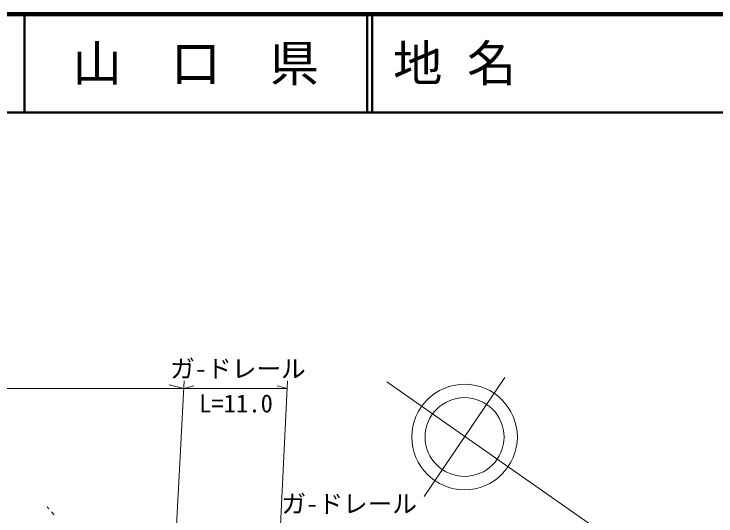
# Model space of a CAD drawing. Units: millimetres, scale not verified. Extents: x 40000 to 680000, y 20000 to 380000.
# Drawn here: x 331942 to 403122, y 329056 to 380000 of the extents above; entities that cross this region are included whole.
import ezdxf
from ezdxf.enums import TextEntityAlignment as Align

# ---------------------------------------------------------------- set-up
doc = ezdxf.new("R2010")
doc.units = ezdxf.units.MM
doc.header["$LTSCALE"] = 1000
for name, color, linetype, lineweight in [('M-BGD', 7, 'Continuous', 13), ('M-STR-HTXT', 7, 'Continuous', 13), ('M-TTL', 2, 'Continuous', 140), ('M-TTL-LINE', 7, 'Continuous', 50)]:
    doc.layers.add(name, color=color, linetype=linetype, lineweight=lineweight)
doc.layers.add('M-TTL-TXT', color=7, linetype='Continuous')
doc.styles.add('ＭＳ ゴシック', font='')
doc.styles.get('ＭＳ ゴシック').set_extended_font_data('MS Gothic')

msp = doc.modelspace()

# ---------------------------------------------------------------- linework, layer by layer
at = {"layer": 'M-BGD'}
for p, q in [((381721, 343126), (373548, 331016)), ((369749, 342663), (397404, 323294)), ((335482, 329773), (335308, 329976)), ((336002, 329165), (335742, 329469))]:
    msp.add_line(p, q, dxfattribs=at)
for radius in [5351, 4000]:
    msp.add_circle((377629, 337070), radius, dxfattribs=at)
at = {"layer": 'M-STR-HTXT'}
for p, q in [((349207, 342774), (347067, 302684)), ((349165, 342001), (347665, 342376)), ((359676, 342774), (357646, 301715)), ((290047, 342001), (349165, 342001)), ((349165, 342001), (350165, 342251)), ((349165, 342001), (359637, 342001)), ((359637, 342001), (358637, 342251))]:
    msp.add_line(p, q, dxfattribs=at)
at = {"layer": 'M-TTL'}
msp.add_line((680000, 380000), (40000, 380000), dxfattribs=at)
at = {"layer": 'M-TTL-LINE'}
for p, q in [((333000, 380000), (333000, 370000)), ((367750, 380000), (367750, 370000)), ((368250, 380000), (368250, 370000)), ((40000, 370000), (680000, 370000))]:
    msp.add_line(p, q, dxfattribs=at)

# ---------------------------------------------------------------- texts
at = {"layer": 'M-STR-HTXT', "style": 'ＭＳ ゴシック'}
for s, p in [('ガ-ドレール', (347774, 342537)), ('L=11.0', (350710, 339013)), ('ガ-ドレール', (359056, 328826))]:
    msp.add_text(s, height=1833, dxfattribs=at).set_placement(p, align=Align.BOTTOM_LEFT)
at = {"layer": 'M-TTL-TXT', "style": 'ＭＳ ゴシック'}
msp.add_text('山\u3000口\u3000県', height=3666, dxfattribs=at).set_placement((350375, 375000), align=Align.MIDDLE_CENTER)
msp.add_text('地 名', height=3666, dxfattribs=at).set_placement((370380, 375000), align=Align.MIDDLE_LEFT)

doc.saveas('drawing.dxf')
